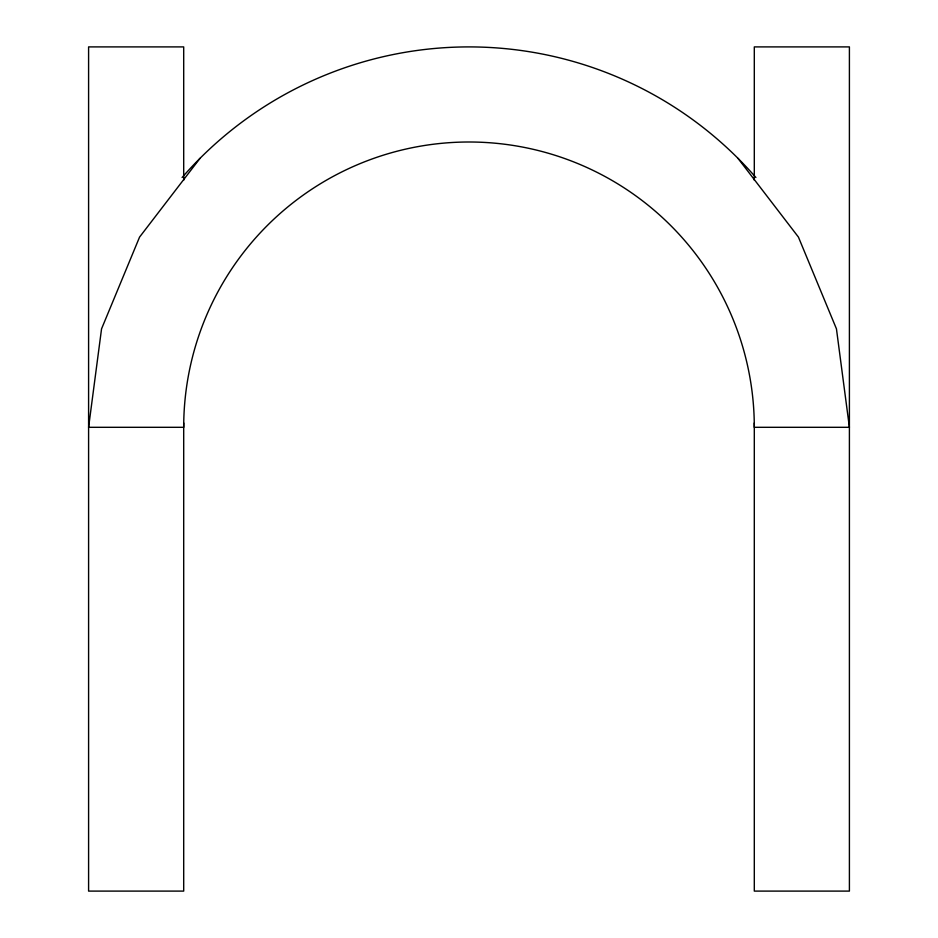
<?xml version="1.0" encoding="UTF-8"?>
<svg xmlns="http://www.w3.org/2000/svg" width="938" height="938" viewBox="0 0 938 938"><rect width="100%" height="100%" fill="white"/><g stroke="black" fill="none" stroke-linecap="round" stroke-linejoin="round"><path stroke-width="1.41" d="M200.017 158.323L139.563 237.103L101.55 328.851L88.594 427.306L183.696 427.306A285.304 285.304 0 0 1 469 142.001A285.304 285.304 0 0 1 754.304 427.306L849.406 427.306L836.45 328.851L798.437 237.103L737.983 158.323M754.304 180.225L754.304 46.9L849.406 46.9L849.406 891.1L754.304 891.1L754.304 422.968M183.696 180.225L183.696 46.9L88.594 46.9L88.594 891.1L183.696 891.1L183.696 422.968M182.101 177.517A380.406 380.406 0 0 1 755.899 177.517"/></g></svg>
